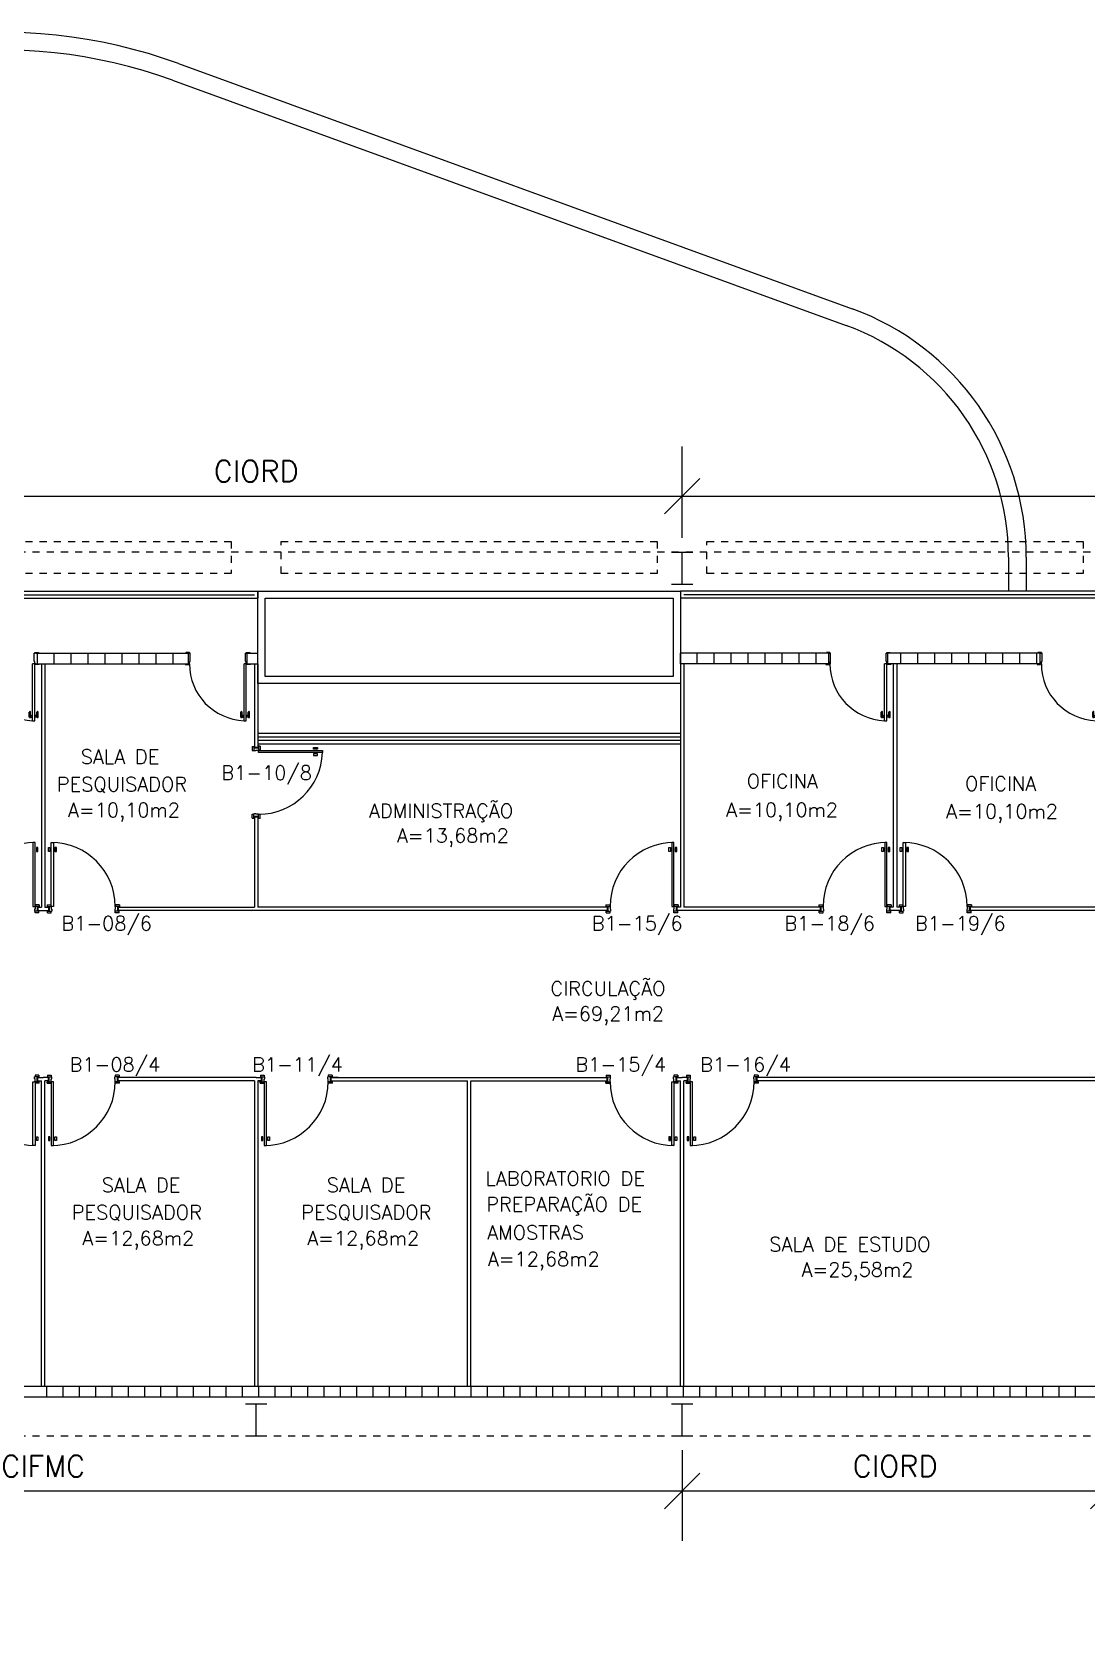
# Model space of a CAD drawing. Extents: x -34.7 to 45.3, y 55.4 to 100.8.
# Drawn here: x -24.07 to -9.21, y 78.12 to 100.8 of the extents above; entities that cross this region are included whole.
import ezdxf

# ---------------------------------------------------------------- set-up
doc = ezdxf.new("R2010")
doc.units = 0
doc.header["$LTSCALE"] = 0.01
doc.header["$MEASUREMENT"] = 0
doc.header["$PDMODE"] = 34
doc.linetypes.add('DASHED', pattern=[0.75, 0.5, -0.25])
doc.linetypes.add('HIDDEN', pattern=[0.375, 0.25, -0.125])
doc.layers.get('0').update_dxf_attribs({"linetype": 'CONTINUOUS'})
doc.layers.get('Defpoints').update_dxf_attribs({"linetype": 'CONTINUOUS'})
for name, color, linetype in [('1', 1, 'CONTINUOUS'), ('2', 2, 'CONTINUOUS'), ('3', 2, 'CONTINUOUS'), ('6', 2, 'CONTINUOUS'), ('ALV', 2, 'CONTINUOUS'), ('AREA', 2, 'CONTINUOUS'), ('ENDEREÇO_NOVO', 2, 'CONTINUOUS'), ('MACANETA', 2, 'CONTINUOUS'), ('MARCO', 2, 'CONTINUOUS'), ('PORTA', 2, 'CONTINUOUS'), ('PROJ', 1, 'HIDDEN'), ('TEXTO', 2, 'CONTINUOUS')]:
    doc.layers.add(name, color=color, linetype=linetype)
doc.styles.add('UNB-100', font='simplex.shx', dxfattribs={"height": 0.2})
doc.styles.add('UNB1-100', font='simplex.shx', dxfattribs={"height": 0.3})
doc.dimstyles.new('1-600', dxfattribs={"dimtxt": 0.3, "dimasz": 0.5, "dimexe": 0.7, "dimexo": 0.2, "dimgap": 0.2, "dimtad": 1, "dimdec": 0, "dimzin": 4, "dimdsep": 46, "dimlunit": 6, "dimtxsty": 'UNB1-100', "dimblk": 'OBLIQUE', "dimcen": 0, "dimclrd": 2, "dimclre": 2, "dimclrt": 2, "dimadec": 0, "dimazin": 0, "dimtfac": 1, "dimtdec": 0, "dimtmove": 2, "dimatfit": 3, "dimldrblk": 'NONE', "dimfxl": 0, "dimtolj": 1, "dimtzin": 0, "dimarcsym": 0})

# ---------------------------------------------------------------- blocks, each defined once
blk = doc.blocks.new('PILAR')
at = {"layer": 'ALV'}
for p, q in [((-0.15, 0.225), (0.15, 0.225)), ((0, 0.225), (0, -0.225)), ((-0.15, -0.225), (0.15, -0.225))]:
    blk.add_line(p, q, dxfattribs=at)
blk = doc.blocks.new('MACANETA')
at = {"layer": 'MACANETA'}
for p, q in [((-0.077, 0.052), (-0.077, 0.12)), ((-0.059, 0.052), (-0.059, 0.12)), ((-0.059, 0.075), (-0.036, 0.075)), ((-0.059, 0.052), (-0.036, 0.052)), ((-0.036, 0.044), (-0.036, 0.084)), ((-0.036, 0.084), (-0.03, 0.084)), ((-0.036, 0.044), (-0.03, 0.044)), ((0.006, 0.084), (0, 0.084)), ((0.006, 0.044), (0, 0.044)), ((0.006, 0.044), (0.006, 0.084)), ((0.029, 0.075), (0.006, 0.075)), ((0.029, 0.052), (0.006, 0.052)), ((0.029, 0.052), (0.029, 0.12)), ((0.047, 0.052), (0.047, 0.12))]:
    blk.add_line(p, q, dxfattribs=at)
for centre, start, end in [((-0.068, 0.12), 90, 180), ((-0.068, 0.052), 180, 270), ((-0.068, 0.12), 0, 90), ((-0.068, 0.052), 270, 0), ((0.038, 0.12), 90, 180), ((0.038, 0.052), 180, 270), ((0.038, 0.12), 0, 90), ((0.038, 0.052), 270, 0)]:
    blk.add_arc(centre, 0.00874, start, end, dxfattribs=at)
blk = doc.blocks.new('DOOR-80')
at = {"layer": 'PORTA'}
for p, q in [((-0.045, -0.8), (-0.045, 0)), ((-0.015, 0), (-0.045, 0)), ((-0.015, -0.8), (-0.015, 0)), ((-0.045, -0.8), (-0.015, -0.8))]:
    blk.add_line(p, q, dxfattribs=at)
at = {"layer": 'PORTA', "color": 1}
blk.add_arc((-0.015, 0), 0.8, 180, 267.8509, dxfattribs=at)
at = {"layer": 'PORTA'}
blk.add_blockref('MACANETA', (-0.015, -0.8), dxfattribs=at)
blk = doc.blocks.new('_Oblique')
at = {"color": 0, "linetype": 'ByBlock', "lineweight": -2}
blk.add_line((-0.5, -0.5), (0.5, 0.5), dxfattribs=at)
blk = doc.blocks.new('*D16')
at = {"layer": 'AREA', "color": 2, "lineweight": -2}
for p, q in [((-26.915, 93.673), (-26.915, 94.962)), ((-14.915, 93.673), (-14.915, 94.962)), ((-26.915, 94.262), (-14.915, 94.262))]:
    blk.add_line(p, q, dxfattribs=at)
at = {"layer": 'Defpoints', "color": 0}
for p in [(-14.915, 94.262), (-26.915, 93.473), (-14.915, 93.473)]:
    blk.add_point(p, dxfattribs=at)
at = {"layer": 'AREA', "color": 2, "lineweight": -2, "xscale": 0.5, "yscale": 0.5, "zscale": 0.5, "rotation": 180}
blk.add_blockref('_Oblique', (-26.915, 94.262), dxfattribs=at)
at = {"layer": 'AREA', "color": 2, "lineweight": -2, "xscale": 0.5, "yscale": 0.5, "zscale": 0.5}
blk.add_blockref('_Oblique', (-14.915, 94.262), dxfattribs=at)
at = {"layer": 'AREA', "color": 2, "insert": (-20.915, 94.612), "char_height": 0.3, "attachment_point": 5, "style": 'UNB1-100'}
blk.add_mtext('\\A1;CIORD', dxfattribs=at)
blk = doc.blocks.new('_NONE')
at = {"color": 0, "linetype": 'ByBlock'}
blk.add_circle((0, 0), 0.25, dxfattribs=at)
blk = doc.blocks.new('*D17')
at = {"layer": 'AREA', "color": 2, "lineweight": -2}
for p, q in [((-14.915, 93.673), (-14.915, 94.962)), ((9.085, 93.673), (9.085, 94.962)), ((-14.915, 94.262), (9.085, 94.262))]:
    blk.add_line(p, q, dxfattribs=at)
at = {"layer": 'Defpoints', "color": 0}
for p in [(9.085, 94.262), (-14.915, 93.473), (9.085, 93.473)]:
    blk.add_point(p, dxfattribs=at)
at = {"layer": 'AREA', "color": 2, "lineweight": -2, "xscale": 0.5, "yscale": 0.5, "zscale": 0.5, "rotation": 180}
blk.add_blockref('_Oblique', (-14.915, 94.262), dxfattribs=at)
at = {"layer": 'AREA', "color": 2, "lineweight": -2, "xscale": 0.5, "yscale": 0.5, "zscale": 0.5}
blk.add_blockref('_Oblique', (9.085, 94.262), dxfattribs=at)
at = {"layer": 'AREA', "color": 2, "insert": (-2.915, 94.612), "char_height": 0.3, "attachment_point": 5, "style": 'UNB1-100'}
blk.add_mtext('\\A1;CIFMC', dxfattribs=at)
blk = doc.blocks.new('*D21')
at = {"layer": 'AREA', "color": 2, "lineweight": -2}
for p, q in [((-14.915, 80.823), (-14.915, 79.546)), ((-8.915, 80.823), (-8.915, 79.546)), ((-8.915, 80.246), (-14.915, 80.246))]:
    blk.add_line(p, q, dxfattribs=at)
at = {"layer": 'Defpoints', "color": 0}
for p in [(-14.915, 81.023), (-8.915, 81.023), (-14.915, 80.246)]:
    blk.add_point(p, dxfattribs=at)
at = {"layer": 'AREA', "color": 2, "lineweight": -2, "xscale": 0.5, "yscale": 0.5, "zscale": 0.5, "rotation": 180}
blk.add_blockref('_Oblique', (-14.915, 80.246), dxfattribs=at)
at = {"layer": 'AREA', "color": 2, "lineweight": -2, "xscale": 0.5, "yscale": 0.5, "zscale": 0.5}
blk.add_blockref('_Oblique', (-8.915, 80.246), dxfattribs=at)
at = {"layer": 'AREA', "color": 2, "insert": (-11.915, 80.596), "char_height": 0.3, "attachment_point": 5, "style": 'UNB1-100'}
blk.add_mtext('\\A1;CIORD', dxfattribs=at)
blk = doc.blocks.new('*D22')
at = {"layer": 'AREA', "color": 2, "lineweight": -2}
for p, q in [((-32.915, 80.823), (-32.915, 79.546)), ((-14.915, 80.823), (-14.915, 79.546)), ((-14.915, 80.246), (-32.915, 80.246))]:
    blk.add_line(p, q, dxfattribs=at)
at = {"layer": 'Defpoints', "color": 0}
for p in [(-32.915, 81.023), (-14.915, 81.023), (-32.915, 80.246)]:
    blk.add_point(p, dxfattribs=at)
at = {"layer": 'AREA', "color": 2, "lineweight": -2, "xscale": 0.5, "yscale": 0.5, "zscale": 0.5, "rotation": 180}
blk.add_blockref('_Oblique', (-32.915, 80.246), dxfattribs=at)
at = {"layer": 'AREA', "color": 2, "lineweight": -2, "xscale": 0.5, "yscale": 0.5, "zscale": 0.5}
blk.add_blockref('_Oblique', (-14.915, 80.246), dxfattribs=at)
at = {"layer": 'AREA', "color": 2, "insert": (-23.915, 80.596), "char_height": 0.3, "attachment_point": 5, "style": 'UNB1-100'}
blk.add_mtext('\\A1;CIFMC', dxfattribs=at)

msp = doc.modelspace()

# ---------------------------------------------------------------- linework, layer by layer
at = {"layer": '1'}
for p, q in [((-22.01, 100.356), (-12.519, 96.902)), ((-22.095, 100.121), (-12.604, 96.667)), ((-10.318, 93.401), (-10.318, 92.923)), ((-10.068, 93.401), (-10.068, 92.923)), ((-20.89, 92.923), (-14.94, 92.923))]:
    msp.add_line(p, q, dxfattribs=at)
for centre, radius, start, end in [((-24.515, 93.473), 7.325, 70, 180), ((-24.515, 93.473), 7.075, 70, 180), ((-13.793, 93.401), 3.725, 0, 70), ((-13.793, 93.401), 3.475, 0, 70)]:
    msp.add_arc(centre, radius, start, end, dxfattribs=at)
at = {"layer": '2'}
for p, q in [((-32.99, 92.923), (-20.89, 92.923)), ((-32.94, 92.873), (-20.94, 92.873)), ((-32.89, 92.823), (-20.89, 92.823)), ((-20.89, 92.923), (-20.89, 92.823)), ((0.01, 92.923), (-14.94, 92.923)), ((-14.94, 92.923), (-14.94, 92.823)), ((0.01, 92.823), (-14.94, 92.823)), ((0.01, 92.873), (-14.89, 92.873)), ((-20.89, 90.923), (-14.94, 90.923)), ((-20.89, 90.873), (-14.94, 90.873)), ((-20.89, 90.823), (-14.94, 90.823)), ((-20.89, 90.773), (-14.94, 90.773))]:
    msp.add_line(p, q, dxfattribs=at)
at = {"layer": '3'}
for p, q in [((-24.018, 92.048), (-21.87, 92.048)), ((-24.018, 91.898), (-21.87, 91.898)), ((-23.997, 91.898), (-23.997, 92.048)), ((-23.94, 91.898), (-23.94, 88.473)), ((-23.89, 91.898), (-23.89, 88.473)), ((-23.758, 91.898), (-23.758, 92.048)), ((-23.519, 91.898), (-23.519, 92.048)), ((-23.28, 91.898), (-23.28, 92.048)), ((-23.041, 91.898), (-23.041, 92.048)), ((-22.802, 91.898), (-22.802, 92.048)), ((-22.563, 91.898), (-22.563, 92.048)), ((-22.324, 91.898), (-22.324, 92.048)), ((-22.085, 91.898), (-22.085, 92.048)), ((-21.87, 91.898), (-21.87, 92.048)), ((-21.04, 91.898), (-21.04, 92.048)), ((-21.04, 92.048), (-20.89, 92.048)), ((-21.04, 91.898), (-20.89, 91.898)), ((-20.94, 91.898), (-20.94, 90.72)), ((-20.89, 91.898), (-20.89, 92.048)), ((-20.89, 91.898), (-20.89, 90.72)), ((-14.94, 91.898), (-14.94, 92.048)), ((-12.848, 92.048), (-14.94, 92.048)), ((-14.94, 91.898), (-14.94, 88.473)), ((-12.848, 91.898), (-14.94, 91.898)), ((-14.89, 91.898), (-14.89, 88.473)), ((-14.701, 91.898), (-14.701, 92.048)), ((-14.462, 91.898), (-14.462, 92.048)), ((-14.223, 91.898), (-14.223, 92.048)), ((-13.984, 91.898), (-13.984, 92.048)), ((-13.745, 91.898), (-13.745, 92.048)), ((-13.506, 91.898), (-13.506, 92.048)), ((-13.267, 91.898), (-13.267, 92.048)), ((-13.028, 91.898), (-13.028, 92.048)), ((-12.848, 91.898), (-12.848, 92.048)), ((-12.827, 91.898), (-12.827, 92.048)), ((-12.018, 91.898), (-12.018, 92.048)), ((-9.87, 92.048), (-12.018, 92.048)), ((-9.87, 91.898), (-12.018, 91.898)), ((-11.94, 91.898), (-11.94, 88.473)), ((-11.89, 91.898), (-11.89, 88.473)), ((-11.833, 91.898), (-11.833, 92.048)), ((-11.594, 91.898), (-11.594, 92.048)), ((-11.355, 91.898), (-11.355, 92.048)), ((-11.116, 91.898), (-11.116, 92.048)), ((-10.877, 91.898), (-10.877, 92.048)), ((-10.638, 91.898), (-10.638, 92.048)), ((-10.399, 91.898), (-10.399, 92.048)), ((-10.16, 91.898), (-10.16, 92.048)), ((-9.921, 91.898), (-9.921, 92.048)), ((-9.87, 91.898), (-9.87, 92.048)), ((-20.969, 90.735), (-20.969, 90.68)), ((-20.969, 90.735), (-20.949, 90.735)), ((-20.949, 90.735), (-20.949, 90.675)), ((-20.88, 90.71), (-20.949, 90.71)), ((-20.89, 90.72), (-20.94, 90.72)), ((-20.88, 90.74), (-20.88, 90.68)), ((-20.86, 90.74), (-20.88, 90.74)), ((-20.86, 90.74), (-20.86, 90.685)), ((-20.105, 90.722), (-20.05, 90.722)), ((-20.105, 90.699), (-20.105, 90.722)), ((-20.05, 90.722), (-20.05, 90.699)), ((-20.969, 90.68), (-20.949, 90.68)), ((-20.92, 90.675), (-20.949, 90.675)), ((-20.88, 90.68), (-20.92, 90.68)), ((-20.92, 90.68), (-20.92, 90.675)), ((-20.86, 90.685), (-20.88, 90.685)), ((-20.88, 90.68), (-19.98, 90.68)), ((-20.88, 90.65), (-20.88, 90.68)), ((-19.98, 90.65), (-20.88, 90.65)), ((-20.05, 90.699), (-20.105, 90.699)), ((-20.105, 90.631), (-20.105, 90.608)), ((-20.05, 90.631), (-20.105, 90.631)), ((-20.105, 90.608), (-20.05, 90.608)), ((-20.05, 90.608), (-20.05, 90.631)), ((-19.98, 90.68), (-19.98, 90.65)), ((-20.969, 89.725), (-20.969, 89.78)), ((-20.969, 89.78), (-20.949, 89.78)), ((-20.969, 89.725), (-20.949, 89.725)), ((-20.949, 89.725), (-20.949, 89.785)), ((-20.92, 89.785), (-20.949, 89.785)), ((-20.949, 89.725), (-20.949, 89.785)), ((-20.88, 89.75), (-20.949, 89.75)), ((-20.89, 89.74), (-20.94, 89.74)), ((-20.94, 89.74), (-20.94, 88.473)), ((-20.92, 89.78), (-20.92, 89.785)), ((-20.88, 89.78), (-20.92, 89.78)), ((-20.89, 89.74), (-20.89, 88.473)), ((-20.88, 89.72), (-20.88, 89.78)), ((-20.86, 89.775), (-20.88, 89.775)), ((-20.86, 89.72), (-20.88, 89.72)), ((-20.86, 89.72), (-20.86, 89.775)), ((-24.06, 89.383), (-24.06, 88.483)), ((-24.03, 89.383), (-24.06, 89.383)), ((-24.03, 88.483), (-24.03, 89.383)), ((-23.8, 89.383), (-23.77, 89.383)), ((-23.8, 88.483), (-23.8, 89.383)), ((-23.77, 89.383), (-23.77, 88.483)), ((-15.03, 89.383), (-15.06, 89.383)), ((-15.06, 89.383), (-15.06, 88.483)), ((-15.03, 88.483), (-15.03, 89.383)), ((-12.06, 89.383), (-12.06, 88.483)), ((-12.03, 89.383), (-12.06, 89.383)), ((-12.03, 88.483), (-12.03, 89.383)), ((-11.8, 89.383), (-11.77, 89.383)), ((-11.8, 88.483), (-11.8, 89.383)), ((-11.77, 89.383), (-11.77, 88.483)), ((-23.988, 89.313), (-24.011, 89.313)), ((-24.011, 89.313), (-24.011, 89.258)), ((-24.011, 89.258), (-23.988, 89.258)), ((-23.988, 89.258), (-23.988, 89.313)), ((-23.842, 89.258), (-23.842, 89.313)), ((-23.842, 89.313), (-23.819, 89.313)), ((-23.819, 89.258), (-23.842, 89.258)), ((-23.819, 89.313), (-23.819, 89.258)), ((-23.751, 89.313), (-23.751, 89.258)), ((-23.728, 89.313), (-23.751, 89.313)), ((-23.751, 89.258), (-23.728, 89.258)), ((-23.728, 89.258), (-23.728, 89.313)), ((-15.102, 89.258), (-15.102, 89.313)), ((-15.102, 89.313), (-15.079, 89.313)), ((-15.079, 89.258), (-15.102, 89.258)), ((-15.079, 89.313), (-15.079, 89.258)), ((-15.011, 89.313), (-15.011, 89.258)), ((-14.988, 89.313), (-15.011, 89.313)), ((-15.011, 89.258), (-14.988, 89.258)), ((-14.988, 89.258), (-14.988, 89.313)), ((-12.102, 89.313), (-12.079, 89.313)), ((-12.102, 89.258), (-12.102, 89.313)), ((-12.079, 89.258), (-12.102, 89.258)), ((-12.079, 89.313), (-12.079, 89.258)), ((-11.988, 89.313), (-12.011, 89.313)), ((-12.011, 89.313), (-12.011, 89.258)), ((-12.011, 89.258), (-11.988, 89.258)), ((-11.988, 89.258), (-11.988, 89.313)), ((-11.842, 89.258), (-11.842, 89.313)), ((-11.842, 89.313), (-11.819, 89.313)), ((-11.819, 89.258), (-11.842, 89.258)), ((-11.819, 89.313), (-11.819, 89.258)), ((-11.751, 89.313), (-11.751, 89.258)), ((-11.728, 89.313), (-11.751, 89.313)), ((-11.751, 89.258), (-11.728, 89.258)), ((-11.728, 89.258), (-11.728, 89.313)), ((-24.06, 88.483), (-24.03, 88.483)), ((-24.035, 88.443), (-24.035, 88.413)), ((-24.03, 88.443), (-24.035, 88.443)), ((-23.97, 88.483), (-24.03, 88.483)), ((-24.03, 88.483), (-24.03, 88.443)), ((-23.97, 88.503), (-24.025, 88.503)), ((-24.025, 88.503), (-24.025, 88.483)), ((-24, 88.483), (-24, 88.413)), ((-23.99, 88.473), (-23.94, 88.473)), ((-23.99, 88.473), (-23.99, 88.423)), ((-23.97, 88.503), (-23.97, 88.483)), ((-23.89, 88.473), (-23.84, 88.473)), ((-23.86, 88.503), (-23.805, 88.503)), ((-23.86, 88.503), (-23.86, 88.483)), ((-23.86, 88.483), (-23.8, 88.483)), ((-23.84, 88.473), (-23.84, 88.423)), ((-23.83, 88.483), (-23.83, 88.413)), ((-23.805, 88.503), (-23.805, 88.483)), ((-23.77, 88.483), (-23.8, 88.483)), ((-23.8, 88.483), (-23.8, 88.443)), ((-23.8, 88.443), (-23.795, 88.443)), ((-23.795, 88.443), (-23.795, 88.413)), ((-22.9, 88.443), (-22.905, 88.443)), ((-22.905, 88.443), (-22.905, 88.413)), ((-22.9, 88.483), (-22.9, 88.443)), ((-22.84, 88.483), (-22.9, 88.483)), ((-22.895, 88.503), (-22.895, 88.483)), ((-22.84, 88.503), (-22.895, 88.503)), ((-22.87, 88.483), (-22.87, 88.413)), ((-22.86, 88.473), (-20.94, 88.473)), ((-22.86, 88.473), (-22.86, 88.423)), ((-22.84, 88.503), (-22.84, 88.483)), ((-15.97, 88.473), (-20.89, 88.473)), ((-15.99, 88.503), (-15.99, 88.483)), ((-15.99, 88.503), (-15.935, 88.503)), ((-15.99, 88.483), (-15.93, 88.483)), ((-15.97, 88.473), (-15.97, 88.423)), ((-15.96, 88.483), (-15.96, 88.413)), ((-15.935, 88.503), (-15.935, 88.483)), ((-15.93, 88.483), (-15.93, 88.443)), ((-15.93, 88.443), (-15.925, 88.443)), ((-15.925, 88.443), (-15.925, 88.413)), ((-15.06, 88.483), (-15.03, 88.483)), ((-15.03, 88.443), (-15.035, 88.443)), ((-15.035, 88.443), (-15.035, 88.413)), ((-14.97, 88.483), (-15.03, 88.483)), ((-15.03, 88.483), (-15.03, 88.443)), ((-14.97, 88.503), (-15.025, 88.503)), ((-15.025, 88.503), (-15.025, 88.483)), ((-15, 88.483), (-15, 88.413)), ((-14.99, 88.473), (-14.99, 88.423)), ((-14.94, 88.473), (-14.99, 88.473)), ((-14.97, 88.503), (-14.97, 88.483)), ((-12.97, 88.473), (-14.89, 88.473)), ((-12.99, 88.503), (-12.935, 88.503)), ((-12.99, 88.503), (-12.99, 88.483)), ((-12.99, 88.483), (-12.93, 88.483)), ((-12.97, 88.473), (-12.97, 88.423)), ((-12.96, 88.483), (-12.96, 88.413)), ((-12.935, 88.503), (-12.935, 88.483)), ((-12.93, 88.483), (-12.93, 88.443)), ((-12.93, 88.443), (-12.925, 88.443)), ((-12.925, 88.443), (-12.925, 88.413)), ((-12.06, 88.483), (-12.03, 88.483)), ((-12.035, 88.443), (-12.035, 88.413)), ((-12.03, 88.443), (-12.035, 88.443)), ((-12.03, 88.483), (-12.03, 88.443)), ((-11.97, 88.483), (-12.03, 88.483)), ((-12.025, 88.503), (-12.025, 88.483)), ((-11.97, 88.503), (-12.025, 88.503)), ((-12, 88.483), (-12, 88.413)), ((-11.94, 88.473), (-11.99, 88.473)), ((-11.99, 88.473), (-11.99, 88.423)), ((-11.97, 88.503), (-11.97, 88.483)), ((-11.84, 88.473), (-11.89, 88.473)), ((-11.86, 88.503), (-11.86, 88.483)), ((-11.86, 88.503), (-11.805, 88.503)), ((-11.86, 88.483), (-11.8, 88.483)), ((-11.84, 88.473), (-11.84, 88.423)), ((-11.83, 88.483), (-11.83, 88.413)), ((-11.805, 88.503), (-11.805, 88.483)), ((-11.77, 88.483), (-11.8, 88.483)), ((-11.8, 88.483), (-11.8, 88.443)), ((-11.8, 88.443), (-11.795, 88.443)), ((-11.795, 88.443), (-11.795, 88.413)), ((-10.9, 88.443), (-10.905, 88.443)), ((-10.905, 88.443), (-10.905, 88.413)), ((-10.9, 88.483), (-10.9, 88.443)), ((-10.84, 88.483), (-10.9, 88.483)), ((-10.895, 88.503), (-10.895, 88.483)), ((-10.84, 88.503), (-10.895, 88.503)), ((-10.87, 88.483), (-10.87, 88.413)), ((-10.86, 88.473), (-10.86, 88.423)), ((-8.94, 88.473), (-10.86, 88.473)), ((-10.84, 88.503), (-10.84, 88.483)), ((-23.975, 88.413), (-24.035, 88.413)), ((-24.03, 88.393), (-24.03, 88.413)), ((-23.975, 88.393), (-24.03, 88.393)), ((-23.99, 88.423), (-23.84, 88.423)), ((-23.975, 88.393), (-23.975, 88.413)), ((-23.94, 88.423), (-23.84, 88.423)), ((-23.855, 88.413), (-23.795, 88.413)), ((-23.855, 88.393), (-23.855, 88.413)), ((-23.855, 88.393), (-23.8, 88.393)), ((-23.8, 88.393), (-23.8, 88.413)), ((-22.845, 88.413), (-22.905, 88.413)), ((-22.845, 88.413), (-22.905, 88.413)), ((-22.9, 88.393), (-22.9, 88.413)), ((-22.845, 88.393), (-22.9, 88.393)), ((-15.97, 88.423), (-22.86, 88.423)), ((-22.845, 88.393), (-22.845, 88.413)), ((-15.985, 88.413), (-15.925, 88.413)), ((-15.985, 88.393), (-15.985, 88.413)), ((-15.985, 88.413), (-15.925, 88.413)), ((-15.985, 88.393), (-15.93, 88.393)), ((-15.93, 88.393), (-15.93, 88.413)), ((-14.975, 88.413), (-15.035, 88.413)), ((-15.03, 88.393), (-15.03, 88.413)), ((-14.975, 88.393), (-15.03, 88.393)), ((-12.97, 88.423), (-14.99, 88.423)), ((-14.975, 88.393), (-14.975, 88.413)), ((-12.985, 88.413), (-12.925, 88.413)), ((-12.985, 88.393), (-12.985, 88.413)), ((-12.985, 88.413), (-12.925, 88.413)), ((-12.985, 88.393), (-12.93, 88.393)), ((-12.93, 88.393), (-12.93, 88.413)), ((-11.975, 88.413), (-12.035, 88.413)), ((-12.03, 88.393), (-12.03, 88.413)), ((-11.975, 88.393), (-12.03, 88.393)), ((-11.89, 88.423), (-11.99, 88.423)), ((-11.84, 88.423), (-11.99, 88.423)), ((-11.975, 88.393), (-11.975, 88.413)), ((-11.855, 88.393), (-11.855, 88.413)), ((-11.855, 88.413), (-11.795, 88.413)), ((-11.855, 88.393), (-11.8, 88.393)), ((-11.8, 88.393), (-11.8, 88.413)), ((-10.845, 88.413), (-10.905, 88.413)), ((-10.845, 88.413), (-10.905, 88.413)), ((-10.9, 88.393), (-10.9, 88.413)), ((-10.845, 88.393), (-10.9, 88.393)), ((-6.97, 88.423), (-10.86, 88.423)), ((-10.845, 88.393), (-10.845, 88.413)), ((-24.06, 85.113), (-24.06, 86.013)), ((-24.06, 86.013), (-24.03, 86.013)), ((-24.035, 86.053), (-24.035, 86.083)), ((-23.975, 86.083), (-24.035, 86.083)), ((-24.03, 86.053), (-24.035, 86.053)), ((-24.03, 86.103), (-24.03, 86.083)), ((-23.975, 86.103), (-24.03, 86.103)), ((-24.03, 86.013), (-24.03, 86.053)), ((-24.03, 86.013), (-24.03, 85.113)), ((-23.97, 86.013), (-24.03, 86.013)), ((-24.025, 85.993), (-24.025, 86.013)), ((-23.97, 85.993), (-24.025, 85.993)), ((-24, 86.013), (-24, 86.083)), ((-23.99, 86.023), (-23.99, 86.073)), ((-23.99, 86.073), (-23.915, 86.073)), ((-23.99, 86.023), (-23.94, 86.023)), ((-23.975, 86.103), (-23.975, 86.083)), ((-23.97, 85.993), (-23.97, 86.013)), ((-23.94, 81.723), (-23.94, 86.023)), ((-23.94, 81.723), (-23.94, 86.023)), ((-23.84, 86.073), (-23.915, 86.073)), ((-23.89, 81.723), (-23.89, 86.023)), ((-23.89, 81.723), (-23.89, 86.023)), ((-23.84, 86.023), (-23.89, 86.023)), ((-23.86, 85.993), (-23.86, 86.013)), ((-23.86, 86.013), (-23.8, 86.013)), ((-23.86, 85.993), (-23.805, 85.993)), ((-23.855, 86.103), (-23.855, 86.083)), ((-23.855, 86.103), (-23.8, 86.103)), ((-23.855, 86.083), (-23.795, 86.083)), ((-23.84, 86.023), (-23.84, 86.073)), ((-23.83, 86.013), (-23.83, 86.083)), ((-23.805, 85.993), (-23.805, 86.013)), ((-23.8, 86.103), (-23.8, 86.083)), ((-23.8, 86.013), (-23.8, 86.053)), ((-23.8, 86.053), (-23.795, 86.053)), ((-23.8, 86.013), (-23.8, 85.113)), ((-23.77, 86.013), (-23.8, 86.013)), ((-23.795, 86.053), (-23.795, 86.083)), ((-23.77, 85.113), (-23.77, 86.013)), ((-22.845, 86.083), (-22.905, 86.083)), ((-22.905, 86.053), (-22.905, 86.083)), ((-22.845, 86.083), (-22.905, 86.083)), ((-22.9, 86.053), (-22.905, 86.053)), ((-22.845, 86.103), (-22.9, 86.103)), ((-22.9, 86.103), (-22.9, 86.083)), ((-22.9, 86.013), (-22.9, 86.053)), ((-22.84, 86.013), (-22.9, 86.013)), ((-22.895, 85.993), (-22.895, 86.013)), ((-22.84, 85.993), (-22.895, 85.993)), ((-22.87, 86.013), (-22.87, 86.083)), ((-20.915, 86.073), (-22.86, 86.073)), ((-22.76, 86.073), (-22.86, 86.073)), ((-22.86, 86.023), (-22.86, 86.073)), ((-20.94, 86.023), (-22.86, 86.023)), ((-22.845, 86.103), (-22.845, 86.083)), ((-22.84, 85.993), (-22.84, 86.013)), ((-20.94, 86.023), (-20.94, 81.723)), ((-20.915, 86.073), (-20.84, 86.073)), ((-20.89, 86.023), (-20.84, 86.023)), ((-20.89, 86.023), (-20.89, 81.723)), ((-20.84, 86.023), (-20.89, 86.023)), ((-20.86, 86.013), (-20.8, 86.013)), ((-20.86, 85.993), (-20.86, 86.013)), ((-20.86, 85.993), (-20.805, 85.993)), ((-20.855, 86.103), (-20.8, 86.103)), ((-20.855, 86.103), (-20.855, 86.083)), ((-20.855, 86.083), (-20.795, 86.083)), ((-20.84, 86.023), (-20.84, 86.073)), ((-20.83, 86.013), (-20.83, 86.083)), ((-20.805, 85.993), (-20.805, 86.013)), ((-20.8, 86.103), (-20.8, 86.083)), ((-20.8, 86.053), (-20.795, 86.053)), ((-20.8, 86.013), (-20.8, 86.053)), ((-20.8, 86.013), (-20.8, 85.113)), ((-20.77, 86.013), (-20.8, 86.013)), ((-20.795, 86.053), (-20.795, 86.083)), ((-20.77, 85.113), (-20.77, 86.013)), ((-19.845, 86.083), (-19.905, 86.083)), ((-19.905, 86.053), (-19.905, 86.083)), ((-19.845, 86.083), (-19.905, 86.083)), ((-19.9, 86.053), (-19.905, 86.053)), ((-19.845, 86.103), (-19.9, 86.103)), ((-19.9, 86.103), (-19.9, 86.083)), ((-19.9, 86.013), (-19.9, 86.053)), ((-19.84, 86.013), (-19.9, 86.013)), ((-19.895, 85.993), (-19.895, 86.013)), ((-19.84, 85.993), (-19.895, 85.993)), ((-19.87, 86.013), (-19.87, 86.083)), ((-19.76, 86.073), (-19.86, 86.073)), ((-19.86, 86.023), (-19.86, 86.073)), ((-19.86, 86.073), (-15.97, 86.073)), ((-19.86, 86.023), (-17.94, 86.023)), ((-19.845, 86.103), (-19.845, 86.083)), ((-19.84, 85.993), (-19.84, 86.013)), ((-17.94, 81.723), (-17.94, 86.023)), ((-17.94, 81.723), (-17.94, 86.023)), ((-17.89, 81.723), (-17.89, 86.023)), ((-17.89, 81.723), (-17.89, 86.023)), ((-17.89, 86.023), (-15.97, 86.023)), ((-16.07, 86.073), (-15.97, 86.073)), ((-15.99, 86.013), (-15.93, 86.013)), ((-15.99, 85.993), (-15.99, 86.013)), ((-15.99, 85.993), (-15.935, 85.993)), ((-15.985, 86.103), (-15.93, 86.103)), ((-15.985, 86.103), (-15.985, 86.083)), ((-15.985, 86.083), (-15.925, 86.083)), ((-15.985, 86.083), (-15.925, 86.083)), ((-15.97, 86.023), (-15.97, 86.073)), ((-15.96, 86.013), (-15.96, 86.083)), ((-15.935, 85.993), (-15.935, 86.013)), ((-15.93, 86.103), (-15.93, 86.083)), ((-15.93, 86.013), (-15.93, 86.053)), ((-15.93, 86.053), (-15.925, 86.053)), ((-15.925, 86.053), (-15.925, 86.083)), ((-15.06, 85.113), (-15.06, 86.013)), ((-15.06, 86.013), (-15.03, 86.013)), ((-14.975, 86.083), (-15.035, 86.083)), ((-15.035, 86.053), (-15.035, 86.083)), ((-15.03, 86.053), (-15.035, 86.053)), ((-14.975, 86.103), (-15.03, 86.103)), ((-15.03, 86.103), (-15.03, 86.083)), ((-15.03, 86.013), (-15.03, 86.053)), ((-15.03, 86.013), (-15.03, 85.113)), ((-14.97, 86.013), (-15.03, 86.013)), ((-15.025, 85.993), (-15.025, 86.013)), ((-14.97, 85.993), (-15.025, 85.993)), ((-15, 86.013), (-15, 86.083)), ((-14.99, 86.073), (-14.915, 86.073)), ((-14.99, 86.023), (-14.99, 86.073)), ((-14.99, 86.023), (-14.94, 86.023)), ((-14.975, 86.103), (-14.975, 86.083)), ((-14.97, 85.993), (-14.97, 86.013)), ((-14.94, 81.723), (-14.94, 86.023)), ((-14.94, 81.723), (-14.94, 86.023)), ((-14.84, 86.073), (-14.915, 86.073)), ((-14.89, 81.723), (-14.89, 86.023)), ((-14.89, 81.723), (-14.89, 86.023)), ((-14.84, 86.023), (-14.89, 86.023)), ((-14.86, 86.013), (-14.8, 86.013)), ((-14.86, 85.993), (-14.86, 86.013)), ((-14.86, 85.993), (-14.805, 85.993)), ((-14.855, 86.103), (-14.8, 86.103)), ((-14.855, 86.103), (-14.855, 86.083)), ((-14.855, 86.083), (-14.795, 86.083)), ((-14.84, 86.023), (-14.84, 86.073)), ((-14.83, 86.013), (-14.83, 86.083)), ((-14.805, 85.993), (-14.805, 86.013)), ((-14.8, 86.103), (-14.8, 86.083)), ((-14.8, 86.053), (-14.795, 86.053)), ((-14.8, 86.013), (-14.8, 86.053)), ((-14.77, 86.013), (-14.8, 86.013)), ((-14.8, 86.013), (-14.8, 85.113)), ((-14.795, 86.053), (-14.795, 86.083)), ((-14.77, 85.113), (-14.77, 86.013)), ((-13.845, 86.083), (-13.905, 86.083)), ((-13.905, 86.053), (-13.905, 86.083)), ((-13.845, 86.083), (-13.905, 86.083)), ((-13.9, 86.053), (-13.905, 86.053)), ((-13.9, 86.103), (-13.9, 86.083)), ((-13.845, 86.103), (-13.9, 86.103)), ((-13.9, 86.013), (-13.9, 86.053)), ((-13.84, 86.013), (-13.9, 86.013)), ((-13.895, 85.993), (-13.895, 86.013)), ((-13.84, 85.993), (-13.895, 85.993)), ((-13.87, 86.013), (-13.87, 86.083)), ((-8.915, 86.073), (-13.86, 86.073)), ((-13.86, 86.023), (-13.86, 86.073)), ((-13.76, 86.073), (-13.86, 86.073)), ((-8.94, 86.023), (-13.86, 86.023)), ((-13.845, 86.103), (-13.845, 86.083)), ((-13.84, 85.993), (-13.84, 86.013)), ((-24.03, 85.113), (-24.06, 85.113)), ((-24.011, 85.183), (-24.011, 85.238)), ((-24.011, 85.238), (-23.988, 85.238)), ((-23.988, 85.183), (-24.011, 85.183)), ((-23.988, 85.238), (-23.988, 85.183)), ((-23.842, 85.238), (-23.842, 85.183)), ((-23.819, 85.238), (-23.842, 85.238)), ((-23.842, 85.183), (-23.819, 85.183)), ((-23.819, 85.183), (-23.819, 85.238)), ((-23.8, 85.113), (-23.77, 85.113)), ((-23.751, 85.238), (-23.728, 85.238)), ((-23.751, 85.183), (-23.751, 85.238)), ((-23.728, 85.183), (-23.751, 85.183)), ((-23.728, 85.238), (-23.728, 85.183)), ((-20.819, 85.238), (-20.842, 85.238)), ((-20.842, 85.238), (-20.842, 85.183)), ((-20.842, 85.183), (-20.819, 85.183)), ((-20.819, 85.183), (-20.819, 85.238)), ((-20.8, 85.113), (-20.77, 85.113)), ((-20.751, 85.183), (-20.751, 85.238)), ((-20.751, 85.238), (-20.728, 85.238)), ((-20.728, 85.183), (-20.751, 85.183)), ((-20.728, 85.238), (-20.728, 85.183)), ((-15.102, 85.238), (-15.102, 85.183)), ((-15.079, 85.238), (-15.102, 85.238)), ((-15.102, 85.183), (-15.079, 85.183)), ((-15.079, 85.183), (-15.079, 85.238)), ((-15.03, 85.113), (-15.06, 85.113)), ((-15.011, 85.238), (-14.988, 85.238)), ((-15.011, 85.183), (-15.011, 85.238)), ((-14.988, 85.183), (-15.011, 85.183)), ((-14.988, 85.238), (-14.988, 85.183)), ((-14.819, 85.238), (-14.842, 85.238)), ((-14.842, 85.238), (-14.842, 85.183)), ((-14.842, 85.183), (-14.819, 85.183)), ((-14.819, 85.183), (-14.819, 85.238)), ((-14.8, 85.113), (-14.77, 85.113)), ((-14.751, 85.183), (-14.751, 85.238)), ((-14.751, 85.238), (-14.728, 85.238)), ((-14.728, 85.183), (-14.751, 85.183)), ((-14.728, 85.238), (-14.728, 85.183)), ((-32.84, 81.723), (4.85, 81.723)), ((-23.87, 81.723), (-23.87, 81.573)), ((-23.64, 81.723), (-23.64, 81.573)), ((-23.41, 81.723), (-23.41, 81.573)), ((-23.18, 81.723), (-23.18, 81.573)), ((-22.95, 81.723), (-22.95, 81.573)), ((-22.72, 81.723), (-22.72, 81.573)), ((-22.49, 81.723), (-22.49, 81.573)), ((-22.26, 81.723), (-22.26, 81.573)), ((-22.03, 81.723), (-22.03, 81.573)), ((-21.8, 81.723), (-21.8, 81.573)), ((-21.57, 81.723), (-21.57, 81.573)), ((-21.34, 81.723), (-21.34, 81.573)), ((-21.11, 81.723), (-21.11, 81.573)), ((-20.88, 81.723), (-20.88, 81.573)), ((-20.65, 81.723), (-20.65, 81.573)), ((-20.42, 81.723), (-20.42, 81.573)), ((-20.19, 81.723), (-20.19, 81.573)), ((-19.96, 81.723), (-19.96, 81.573)), ((-19.73, 81.723), (-19.73, 81.573)), ((-19.5, 81.723), (-19.5, 81.573)), ((-19.27, 81.723), (-19.27, 81.573)), ((-19.04, 81.723), (-19.04, 81.573)), ((-18.81, 81.723), (-18.81, 81.573)), ((-18.58, 81.723), (-18.58, 81.573)), ((-18.35, 81.723), (-18.35, 81.573)), ((-18.12, 81.723), (-18.12, 81.573)), ((-17.89, 81.723), (-17.89, 81.573)), ((-17.66, 81.723), (-17.66, 81.573)), ((-17.43, 81.723), (-17.43, 81.573)), ((-17.2, 81.723), (-17.2, 81.573)), ((-16.97, 81.723), (-16.97, 81.573)), ((-16.74, 81.723), (-16.74, 81.573)), ((-16.51, 81.723), (-16.51, 81.573)), ((-16.28, 81.723), (-16.28, 81.573)), ((-16.05, 81.723), (-16.05, 81.573)), ((-15.82, 81.723), (-15.82, 81.573)), ((-15.59, 81.723), (-15.59, 81.573)), ((-15.36, 81.723), (-15.36, 81.573)), ((-15.13, 81.723), (-15.13, 81.573)), ((-14.9, 81.723), (-14.9, 81.573)), ((-14.67, 81.723), (-14.67, 81.573)), ((-14.44, 81.723), (-14.44, 81.573)), ((-14.21, 81.723), (-14.21, 81.573)), ((-13.98, 81.723), (-13.98, 81.573)), ((-13.75, 81.723), (-13.75, 81.573)), ((-13.52, 81.723), (-13.52, 81.573)), ((-13.29, 81.723), (-13.29, 81.573)), ((-13.06, 81.723), (-13.06, 81.573)), ((-12.83, 81.723), (-12.83, 81.573)), ((-12.6, 81.723), (-12.6, 81.573)), ((-12.37, 81.723), (-12.37, 81.573)), ((-12.14, 81.723), (-12.14, 81.573)), ((-11.91, 81.723), (-11.91, 81.573)), ((-11.68, 81.723), (-11.68, 81.573)), ((-11.45, 81.723), (-11.45, 81.573)), ((-11.22, 81.723), (-11.22, 81.573)), ((-10.99, 81.723), (-10.99, 81.573)), ((-10.76, 81.723), (-10.76, 81.573)), ((-10.53, 81.723), (-10.53, 81.573)), ((-10.3, 81.723), (-10.3, 81.573)), ((-10.07, 81.723), (-10.07, 81.573)), ((-9.84, 81.723), (-9.84, 81.573)), ((-9.61, 81.723), (-9.61, 81.573)), ((-9.38, 81.723), (-9.38, 81.573)), ((-32.84, 81.573), (4.85, 81.573))]:
    msp.add_line(p, q, dxfattribs=at)
at = {"layer": '6'}
for points in [[(-20.89, 92.923), (-14.94, 92.923), (-14.94, 91.623), (-20.89, 91.623)], [(-20.79, 92.823), (-15.04, 92.823), (-15.04, 91.723), (-20.79, 91.723)]]:
    msp.add_lwpolyline(points, close=True, dxfattribs=at)
at = {"layer": 'MARCO'}
for p, q in [((-24.043, 92.048), (-24.033, 92.048)), ((-24.043, 91.933), (-24.043, 92.048)), ((-24.033, 91.933), (-24.043, 91.933)), ((-24.033, 92.058), (-23.983, 92.058)), ((-24.033, 92.048), (-24.033, 92.058)), ((-24.018, 92.048), (-24.033, 92.048)), ((-24.033, 91.898), (-24.033, 91.933)), ((-24.023, 91.898), (-24.033, 91.898)), ((-24.018, 91.898), (-24.023, 91.898)), ((-24.023, 91.888), (-24.023, 91.898)), ((-23.973, 91.888), (-24.023, 91.888)), ((-23.983, 92.058), (-23.983, 92.048)), ((-23.973, 91.898), (-23.973, 91.888)), ((-21.915, 91.898), (-21.915, 91.888)), ((-21.915, 91.888), (-21.865, 91.888)), ((-21.905, 92.058), (-21.905, 92.048)), ((-21.855, 92.058), (-21.905, 92.058)), ((-21.87, 92.048), (-21.855, 92.048)), ((-21.87, 91.898), (-21.865, 91.898)), ((-21.865, 91.898), (-21.855, 91.898)), ((-21.865, 91.888), (-21.865, 91.898)), ((-21.855, 92.048), (-21.855, 92.058)), ((-21.845, 92.048), (-21.855, 92.048)), ((-21.855, 91.933), (-21.845, 91.933)), ((-21.855, 91.898), (-21.855, 91.933)), ((-21.845, 91.933), (-21.845, 92.048)), ((-21.065, 92.048), (-21.055, 92.048)), ((-21.065, 91.933), (-21.065, 92.048)), ((-21.055, 91.933), (-21.065, 91.933)), ((-21.055, 92.058), (-21.005, 92.058)), ((-21.055, 92.048), (-21.055, 92.058)), ((-21.04, 92.048), (-21.055, 92.048)), ((-21.055, 91.898), (-21.055, 91.933)), ((-21.045, 91.898), (-21.055, 91.898)), ((-21.04, 91.898), (-21.045, 91.898)), ((-21.045, 91.888), (-21.045, 91.898)), ((-20.995, 91.888), (-21.045, 91.888)), ((-21.005, 92.058), (-21.005, 92.048)), ((-20.995, 91.898), (-20.995, 91.888)), ((-12.893, 91.898), (-12.893, 91.888)), ((-12.893, 91.888), (-12.843, 91.888)), ((-12.883, 92.058), (-12.883, 92.048)), ((-12.833, 92.058), (-12.883, 92.058)), ((-12.848, 92.048), (-12.833, 92.048)), ((-12.848, 91.898), (-12.843, 91.898)), ((-12.843, 91.898), (-12.833, 91.898)), ((-12.843, 91.888), (-12.843, 91.898)), ((-12.833, 92.048), (-12.833, 92.058)), ((-12.823, 92.048), (-12.833, 92.048)), ((-12.833, 91.933), (-12.823, 91.933)), ((-12.833, 91.898), (-12.833, 91.933)), ((-12.823, 91.933), (-12.823, 92.048)), ((-12.043, 92.048), (-12.033, 92.048)), ((-12.043, 91.933), (-12.043, 92.048)), ((-12.033, 91.933), (-12.043, 91.933)), ((-12.033, 92.058), (-11.983, 92.058)), ((-12.033, 92.048), (-12.033, 92.058)), ((-12.018, 92.048), (-12.033, 92.048)), ((-12.033, 91.898), (-12.033, 91.933)), ((-12.023, 91.898), (-12.033, 91.898)), ((-12.018, 91.898), (-12.023, 91.898)), ((-12.023, 91.888), (-12.023, 91.898)), ((-11.973, 91.888), (-12.023, 91.888)), ((-11.983, 92.058), (-11.983, 92.048)), ((-11.973, 91.898), (-11.973, 91.888)), ((-9.915, 91.898), (-9.915, 91.888)), ((-9.915, 91.888), (-9.865, 91.888)), ((-9.905, 92.058), (-9.905, 92.048)), ((-9.855, 92.058), (-9.905, 92.058)), ((-9.87, 92.048), (-9.855, 92.048)), ((-9.87, 91.898), (-9.865, 91.898)), ((-9.865, 91.898), (-9.855, 91.898)), ((-9.865, 91.888), (-9.865, 91.898)), ((-9.855, 92.048), (-9.855, 92.058)), ((-9.845, 92.048), (-9.855, 92.048)), ((-9.855, 91.933), (-9.845, 91.933)), ((-9.855, 91.898), (-9.855, 91.933)), ((-9.845, 91.933), (-9.845, 92.048))]:
    msp.add_line(p, q, dxfattribs=at)
at = {"layer": 'PORTA', "color": 1}
for centre, start, end in [((-20.88, 90.68), 270, 358.0908), ((-24.03, 88.483), 90, 180), ((-23.8, 88.483), 0, 90), ((-15.03, 88.483), 90, 180), ((-12.03, 88.483), 90, 180), ((-11.8, 88.483), 0, 90), ((-24.03, 86.013), 180, 270), ((-23.8, 86.013), 270, 360), ((-20.8, 86.013), 270, 360), ((-15.03, 86.013), 180, 270), ((-14.8, 86.013), 270, 360)]:
    msp.add_arc(centre, 0.9, start, end, dxfattribs=at)
at = {"layer": 'PROJ', "linetype": 'DASHED'}
msp.add_lwpolyline([(-33.065, 57.023), (45.235, 57.023), (45.234, 69.494), (15.235, 69.473), (15.235, 81.023), (45.235, 81.023), (45.235, 93.473), (-33.065, 93.473), (-33.065, 81.023), (8.935, 81.023), (8.935, 69.473), (-33.065, 69.473)], close=True, dxfattribs=at)
at = {"layer": 'PROJ'}
for points in [[(-21.265, 93.623), (-21.265, 93.173), (-26.565, 93.173), (-26.565, 93.623)], [(-15.265, 93.623), (-15.265, 93.173), (-20.565, 93.173), (-20.565, 93.623)], [(-9.265, 93.623), (-9.265, 93.173), (-14.565, 93.173), (-14.565, 93.623)]]:
    msp.add_lwpolyline(points, close=True, dxfattribs=at)

# ---------------------------------------------------------------- block references
at = {"layer": '6', "xscale": -1, "rotation": 180}
for p in [(-14.915, 93.248), (-20.915, 81.248), (-14.915, 81.248)]:
    msp.add_blockref('PILAR', p, dxfattribs=at)
at = {"layer": 'PORTA', "rotation": 5.144755732544582e-09}
for p in [(-24.018, 91.898), (-21.04, 91.898), (-12.018, 91.898), (-9.04, 91.898)]:
    msp.add_blockref('DOOR-80', p, dxfattribs=at)

# ---------------------------------------------------------------- texts
at = {"layer": 'AREA', "style": 'UNB-100'}
for s, p in [('A=10,10m2', (-23.566, 89.74)), ('A=10,10m2', (-14.297, 89.742)), ('A=10,10m2', (-11.198, 89.721)), ('A=13,68m2', (-18.933, 89.381)), ('A=69,21m2', (-16.747, 86.871)), ('A=12,68m2', (-23.364, 83.709)), ('A=12,68m2', (-20.196, 83.709)), ('A=12,68m2', (-17.653, 83.416)), ('A=25,58m2', (-13.234, 83.266))]:
    msp.add_text(s, height=0.2, dxfattribs=at).set_placement(p)
at = {"layer": 'ENDEREÇO_NOVO', "style": 'UNB-100'}
for s, p in [('B1-10/8', (-21.406, 90.265)), ('B1-08/6', (-23.659, 88.143)), ('B1-15/6', (-16.186, 88.143)), ('B1-18/6', (-13.475, 88.143)), ('B1-19/6', (-11.635, 88.143))]:
    msp.add_text(s, height=0.2, dxfattribs=at).set_placement(p)
at = {"layer": 'ENDEREÇO_NOVO', "color": 10, "style": 'UNB-100'}
for s, p in [('B1-08/4', (-23.543, 86.155)), ('B1-11/4', (-20.971, 86.155)), ('B1-15/4', (-16.419, 86.155)), ('B1-16/4', (-14.66, 86.155))]:
    msp.add_text(s, height=0.2, dxfattribs=at).set_placement(p)
at = {"layer": 'TEXTO'}
for s, style, p in [('SALA DE', 'UNB1-100', (-23.386, 90.491)), ('PESQUISADOR', 'UNB1-100', (-23.722, 90.103)), ('OFICINA', 'UNB1-100', (-14.005, 90.146)), ('OFICINA', 'UNB1-100', (-10.931, 90.112)), ('ADMINISTRAÇÃO', 'UNB1-100', (-19.326, 89.728)), ('CIRCULAÇÃO', 'UNB-100', (-16.769, 87.225)), ('SALA DE ', 'UNB1-100', (-23.089, 84.457)), ('SALA DE ', 'UNB1-100', (-19.921, 84.457)), ('LABORATORIO DE', 'UNB1-100', (-17.685, 84.549)), ('PREPARAÇÃO DE', 'UNB1-100', (-17.674, 84.185)), ('PESQUISADOR', 'UNB1-100', (-23.513, 84.072)), ('PESQUISADOR', 'UNB1-100', (-20.281, 84.072)), ('AMOSTRAS', 'UNB1-100', (-17.662, 83.788)), ('SALA DE ESTUDO', 'UNB-100', (-13.688, 83.622))]:
    msp.add_text(s, height=0.2, dxfattribs=dict(at, style=style)).set_placement(p)

# ---------------------------------------------------------------- dimensions: what is measured, and where the dimension line sits
at = {"layer": 'AREA'}
for base, p1, p2, text, picture, middle in [((-14.915, 94.262), (-26.915, 93.473), (-14.915, 93.473), 'CIORD', '*D16', (-20.915, 94.612)), ((9.085, 94.262), (-14.915, 93.473), (9.085, 93.473), 'CIFMC', '*D17', (-2.915, 94.612)), ((-32.915, 80.246), (-14.915, 81.023), (-32.915, 81.023), 'CIFMC', '*D22', (-23.915, 80.596)), ((-14.915, 80.246), (-8.915, 81.023), (-14.915, 81.023), 'CIORD', '*D21', (-11.915, 80.596))]:
    dim = msp.add_linear_dim(base=base, p1=p1, p2=p2, text=text, dimstyle='1-600', dxfattribs=at)
    dim.commit()
    dim.dimension.update_dxf_attribs({"geometry": picture, "text_midpoint": middle})

doc.saveas('drawing.dxf')
